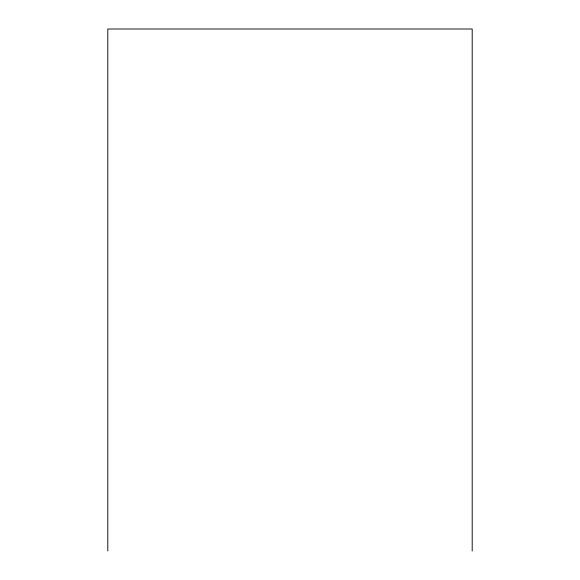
<?xml version="1.0" encoding="UTF-8"?>
<svg xmlns="http://www.w3.org/2000/svg" width="580" height="580" viewBox="0 0 580 580"><rect width="100%" height="100%" fill="white"/><g stroke="black" fill="none" stroke-linecap="round" stroke-linejoin="round"><path stroke-width="0.87" d="M472.2 551L472.2 29L107.8 29L107.8 551"/></g></svg>
